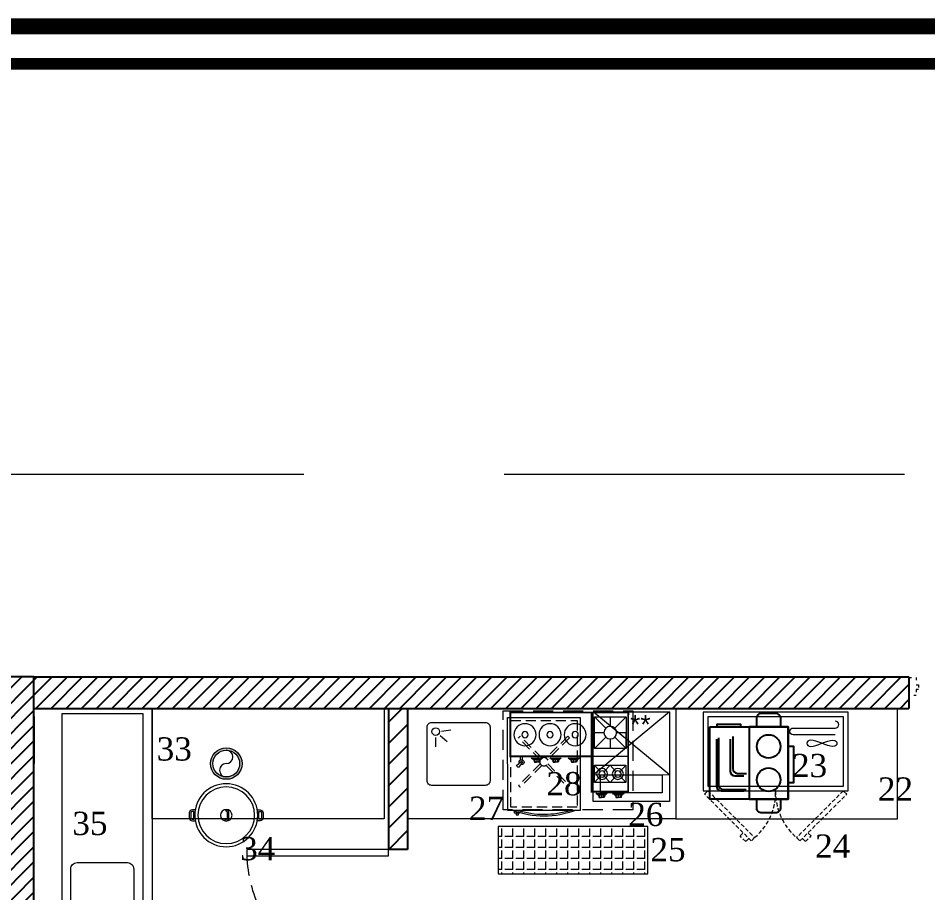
# Model space of a CAD drawing. Header units: millimetres. Extents: x 60271 to 65257, y 2062 to 12046.
# Drawn here: x 60818 to 61395, y 11491 to 12046 of the extents above; entities that cross this region are included whole.
import ezdxf

# ---------------------------------------------------------------- set-up
doc = ezdxf.new("R2010")
doc.units = ezdxf.units.MM
for name, pattern in [('DASHED', [19.05, 12.7, -6.35]), ('DGN Style 1', [9692.577647, 16.127417, -9676.45023]), ('HIDDEN2', [0.1875, 0.125, -0.0625]), ('HIDDENX2', [19.05, 12.7, -6.35])]:
    doc.linetypes.add(name, pattern=pattern)
for name, color, linetype, lineweight in [('312M_Cerceve', 10, 'Continuous', 60), ('312M_Mutfak1', 163, 'Continuous', 18), ('p_mutfak ekipmanları', 167, 'Continuous', 9), ('p_tarama', 251, 'Continuous', 15), ('p_ölçü', 40, 'Continuous', 15), ('S2000-002 Çizgi', 7, 'Continuous', 5), ('t_mutfak ekipmanları', 167, 'Continuous', 18), ('t_tarama', 251, 'Continuous', 5)]:
    doc.layers.add(name, color=color, linetype=linetype, lineweight=lineweight)
for name, color, linetype in [('A-AREA-PATT', 1, 'Continuous'), ('A2-1-00-000 - Level 18', 1, 'Continuous'), ('A2-1-00-000 - Level 9', 1, 'Continuous'), ('COLUMNS', 8, 'Continuous'), ('CONTıNUOUS', 7, 'Continuous'), ('t_yazi', 144, 'Continuous')]:
    doc.layers.add(name, color=color, linetype=linetype)
doc.styles.get("Standard").update_dxf_attribs({"font": 'arial.ttf'})
doc.styles.add('YAZI', font='times.ttf', dxfattribs={"height": 11})
pattern_1 = [(45, (16396.7055, 15200.732), (-4.8083261, 4.8083261), [])]

# ---------------------------------------------------------------- blocks, each defined once
blk = doc.blocks.new('*U4')
at = {"layer": 'A2-1-00-000 - Level 9', "color": 1, "linetype": 'DGN Style 1', "lineweight": 0}
for p, q in [((451.7, -371.7), (451.7, 486.3)), ((-500, -384), (-500, -371.7)), ((-500, -371.7), (-452.7, -371.7)), ((-452.7, -371.7), (-452.7, -418.1)), ((500, -371.7), (451.7, -371.7)), ((451.7, -371.7), (451.7, -418.1)), ((500, -384), (500, -371.7)), ((-452.7, -418.1), (-437.5, -418.1)), ((-437.5, -448.4), (-452.7, -448.4)), ((-452.7, -448.4), (-452.7, -486.3)), ((-437.5, -418.1), (-437.5, -448.4)), ((451.7, -418.1), (437.5, -418.1)), ((437.5, -418.1), (437.5, -448.4)), ((437.5, -448.4), (451.7, -448.4)), ((451.7, -448.4), (451.7, -486.3)), ((-500, -486.3), (-500, -474)), ((-452.7, -486.3), (-500, -486.3)), ((451.7, -486.3), (500, -486.3)), ((500, -486.3), (500, -474))]:
    blk.add_line(p, q, dxfattribs=at)
blk.add_arc((451.7, -418.1), 904.4, 90, 180, dxfattribs=at)
blk = doc.blocks.new('A$C53E03B34')
at = {"layer": 't_mutfak ekipmanları'}
for points in [[(3.74, 16.55), (2, 16.55, -0.414214), (0, 18.55), (0, 21.45, -0.414214), (2, 23.45), (3.74, 23.45)], [(43.14, 16.55), (44.87, 16.55, 0.414214), (46.87, 18.55), (46.87, 21.45, 0.414214), (44.87, 23.45), (43.14, 23.45)]]:
    blk.add_lwpolyline(points, format="xyb", dxfattribs=at)
for points in [[(22.08, 23.4), (24.16, 21.79), (24.16, 18.12), (22.75, 16.4)], [(23.49, 23.65), (25.16, 22.26), (25.16, 17.69), (23.76, 16.35)]]:
    blk.add_lwpolyline(points, dxfattribs=at)
for points in [[(2.83, 17.55), (2, 17.55, -0.414214), (1, 18.55), (1, 21.45, -0.414214), (2, 22.45), (2.83, 22.45)], [(44.05, 17.55), (44.87, 17.55, 0.414214), (45.87, 18.55), (45.87, 21.45, 0.414214), (44.87, 22.45), (44.05, 22.45)]]:
    blk.add_lwpolyline(points, format="xyb", close=True, dxfattribs=at)
for radius in [20, 18, 3.66]:
    blk.add_circle((23.44, 20), radius, dxfattribs=at)
blk = doc.blocks.new('vv4v4v3')
at = {"layer": 't_mutfak ekipmanları', "const_width": 1.2}
for points in [[(866970.8, -65154.69), (866920.58, -65154.7), (866920.58, -65177.91), (866942.92, -65177.91)], [(866970.8, -65154.69), (866970.8, -65229.5), (866942.92, -65229.5), (866942.92, -65177.91), (866947.8, -65177.91)], [(866947.8, -65177.91), (866970.8, -65177.9)]]:
    blk.add_lwpolyline(points, dxfattribs=at)
at = {"layer": 't_mutfak ekipmanları'}
for points in [[(866942.92, -65154.7), (866942.92, -65177.91)], [(866918.37, -65158.92), (866916.85, -65159.24), (866916.85, -65161.1)], [(866917, -65159.67), (866918.35, -65159.43)], [(866926.34, -65156.18), (866926.34, -65176.18), (866937.34, -65176.18), (866937.34, -65156.18), (866926.34, -65156.18), (866926.34, -65166.18), (866926.34, -65166.18)], [(866930.39, -65159.86), (866926.34, -65156.18)], [(866937.34, -65156.18), (866933.26, -65159.9)], [(866967.96, -65156.07), (866947.96, -65156.08), (866947.96, -65176.08), (866967.96, -65176.07), (866967.96, -65156.07), (866960.79, -65163.25)], [(866955.13, -65163.25), (866947.96, -65156.08), (866957.96, -65156.07), (866957.96, -65162.07)], [(866955.13, -65163.25), (866947.96, -65156.08), (866957.96, -65156.07), (866957.96, -65162.07)], [(866916.85, -65160.86), (866916.85, -65160.86)], [(866918.35, -65162.8), (866916.85, -65162.49), (866916.85, -65161.1)], [(866916.85, -65162.03), (866916.85, -65162.03)], [(866917, -65160.86), (866918.36, -65160.86)], [(866917, -65162.06), (866918.35, -65162.28)], [(866930.3, -65162.59), (866926.34, -65166.18), (866930.39, -65169.86)], [(866933.34, -65172.55), (866937.34, -65176.18), (866937.34, -65166.18), (866933.26, -65169.9)], [(866933.34, -65172.55), (866937.34, -65176.18), (866937.34, -65166.18), (866933.26, -65169.9)], [(866937.34, -65166.18), (866933.34, -65162.55)], [(866937.34, -65166.18), (866937.34, -65166.18)], [(866953.96, -65166.08), (866948.96, -65166.08), (866947.96, -65166.08)], [(866957.96, -65170.07), (866957.96, -65176.07), (866967.96, -65176.07), (866967.96, -65166.07), (866961.96, -65166.07)], [(866918.37, -65169.58), (866916.85, -65169.9), (866916.85, -65171.76)], [(866916.85, -65171.52), (866916.85, -65171.52)], [(866918.35, -65173.46), (866916.85, -65173.15), (866916.85, -65171.76)], [(866917, -65170.32), (866918.35, -65170.09)], [(866917, -65171.52), (866918.36, -65171.52)], [(866955.13, -65168.9), (866947.96, -65176.08)], [(866967.96, -65176.07), (866960.79, -65168.9)], [(866916.85, -65172.69), (866916.85, -65172.69)], [(866917, -65172.72), (866918.35, -65172.94)], [(866930.3, -65172.59), (866926.34, -65176.18)], [(866940.78, -65187.18), (866939.25, -65187.5), (866939.26, -65189.35)], [(866939.26, -65189.12), (866939.26, -65189.12)], [(866940.75, -65191.06), (866939.26, -65190.75), (866939.26, -65189.35)], [(866939.4, -65189.11), (866940.77, -65189.11)], [(866939.41, -65187.92), (866940.76, -65187.68)], [(866939.26, -65190.29), (866939.26, -65190.29)], [(866939.41, -65190.31), (866940.76, -65190.54)], [(866940.78, -65198.79), (866939.26, -65199.11), (866939.26, -65200.96)], [(866939.26, -65200.73), (866939.26, -65200.73)], [(866940.76, -65202.67), (866939.26, -65202.36), (866939.26, -65200.96)], [(866939.4, -65200.73), (866940.77, -65200.72)], [(866939.41, -65199.53), (866940.76, -65199.3)], [(866939.26, -65201.9), (866939.26, -65201.9)], [(866939.41, -65201.92), (866940.76, -65202.15)], [(866940.78, -65210.6), (866939.26, -65210.92), (866939.26, -65212.78)], [(866939.26, -65212.54), (866939.26, -65212.54)], [(866939.4, -65212.54), (866940.77, -65212.54)], [(866939.41, -65211.34), (866940.76, -65211.11)], [(866940.76, -65214.48), (866939.26, -65214.17), (866939.26, -65212.78)], [(866939.26, -65213.71), (866939.26, -65213.71)], [(866939.41, -65213.74), (866940.76, -65213.96)], [(866940.68, -65221.69), (866942.92, -65221.7)], [(866940.68, -65222.93), (866942.92, -65222.94)]]:
    blk.add_lwpolyline(points, dxfattribs=at)
for points in [[(866918.79, -65162.42), (866918.78, -65158.23), (866918.36, -65158.67), (866918.37, -65160.41), (866918.35, -65163.14), (866918.79, -65163.59)], [(866919.47, -65163.24), (866919.48, -65157.4), (866918.93, -65157.97), (866918.93, -65163.14), (866918.94, -65163.97), (866919.49, -65164.41)], [(866918.79, -65173.08), (866918.78, -65168.89), (866918.37, -65169.33), (866918.37, -65171.07), (866918.35, -65173.8), (866918.79, -65174.25)], [(866919.47, -65173.9), (866919.48, -65168.06), (866918.94, -65168.63), (866918.93, -65173.8), (866918.94, -65174.63), (866919.49, -65175.07)], [(866941.19, -65190.67), (866941.19, -65186.48), (866940.77, -65186.92), (866940.77, -65188.67), (866940.75, -65191.4), (866941.2, -65191.84)], [(866941.88, -65191.49), (866941.89, -65185.66), (866941.34, -65186.23), (866941.33, -65191.4), (866941.35, -65192.22), (866941.9, -65192.66)], [(866941.19, -65202.28), (866941.19, -65198.09), (866940.77, -65198.53), (866940.77, -65200.28), (866940.75, -65203.01), (866941.2, -65203.45)], [(866941.88, -65203.1), (866941.89, -65197.27), (866941.34, -65197.84), (866941.33, -65203.01), (866941.35, -65203.83), (866941.9, -65204.27)], [(866941.19, -65214.1), (866941.19, -65209.91), (866940.77, -65210.35), (866940.77, -65212.09), (866940.75, -65214.82), (866941.2, -65215.27)], [(866941.88, -65214.92), (866941.89, -65209.08), (866941.34, -65209.65), (866941.33, -65214.82), (866941.35, -65215.65), (866941.9, -65216.09)]]:
    blk.add_lwpolyline(points, close=True, dxfattribs=at)
blk.add_lwpolyline([(866939.71, -65222.55, 0.419508), (866939.05, -65221.88), (866935.87, -65224.25, 0.208017), (866937.22, -65225.6), (866939.72, -65222.55)], format="xyb", dxfattribs=at)
for centre, radius in [((866931.8, -65161.27), 3.5), ((866931.8, -65161.27), 2), ((866957.96, -65166.07), 4), ((866931.8, -65171.27), 3.5), ((866931.8, -65171.27), 2), ((866956.68, -65188.35), 7), ((866956.68, -65188.35), 2), ((866956.68, -65204.27), 7), ((866956.68, -65204.27), 2), ((866956.69, -65220.19), 7), ((866956.69, -65220.19), 2)]:
    blk.add_circle(centre, radius, dxfattribs=at)
for centre, radius, start, end in [((866917.86, -65159.12), 1.02, 187.06887, 212.58767), ((866918.19, -65160.27), 1.33, 153.2245, 206.49577), ((866917.86, -65162.6), 1.02, 147.50376, 173.02257), ((866918.19, -65161.45), 1.33, 153.59567, 206.86693), ((866917.86, -65169.78), 1.02, 187.06887, 212.58767), ((866918.19, -65170.93), 1.33, 153.2245, 206.49577), ((866918.19, -65172.11), 1.33, 153.59567, 206.86693), ((866917.86, -65173.26), 1.02, 147.50376, 173.02257), ((866940.26, -65187.37), 1.02, 187.06887, 212.58767), ((866940.6, -65188.52), 1.33, 153.2245, 206.49577), ((866940.6, -65189.71), 1.33, 153.59567, 206.86693), ((866940.27, -65190.86), 1.02, 147.50376, 173.02257), ((866940.26, -65198.98), 1.02, 187.06887, 212.58767), ((866940.6, -65200.13), 1.33, 153.2245, 206.49577), ((866940.6, -65201.32), 1.33, 153.59567, 206.86693), ((866940.27, -65202.47), 1.02, 147.50376, 173.02257), ((866940.26, -65210.8), 1.02, 187.06887, 212.58767), ((866940.6, -65211.95), 1.33, 153.2245, 206.49577), ((866940.6, -65213.13), 1.33, 153.59567, 206.86693), ((866940.27, -65214.28), 1.02, 147.50376, 173.02257), ((866939.28, -65222.31), 1.55, 249.02917, 198.67298), ((866939.28, -65222.31), 0.549, 293.40313, 155.78691)]:
    blk.add_arc(centre, radius, start, end, dxfattribs=at)
blk = doc.blocks.new('A$C74A21287')
at = {"layer": 'S2000-002 Çizgi'}
for points in [[(0, 3.66), (46, 3.66), (46, 62.66), (0, 62.66)], [(39.17, 2.2), (40.63, 2.2), (40.63, 0.75), (39.17, 0.75)]]:
    blk.add_lwpolyline(points, close=True, dxfattribs=at)
at = {"layer": 'S2000-002 Çizgi', "linetype": 'DASHED', "ltscale": 0.5}
blk.add_lwpolyline([(2, 5.66), (44, 5.66), (44, 60.66), (2, 60.66)], close=True, dxfattribs=at)
for points in [[(6.84, 49.65), (7.88, 50.69)], [(6.84, 49.65), (20.66, 35.82)], [(7.88, 50.69), (21.7, 36.87)], [(24.37, 36.94), (38.12, 50.69)], [(25.41, 35.9), (39.16, 49.65)], [(38.12, 50.69), (39.16, 49.65)], [(20.59, 33.16), (6.84, 19.41)], [(21.63, 32.11), (7.88, 18.37)], [(24.3, 32.19), (38.12, 18.37)], [(25.34, 33.23), (39.16, 19.41)], [(7.88, 18.37), (6.84, 19.41)], [(38.12, 18.37), (39.16, 19.41)]]:
    blk.add_lwpolyline(points, dxfattribs=at)
at = {"layer": 'S2000-002 Çizgi'}
for points in [[(38.21, 3.18), (38.21, 3.66), (41.85, 3.66)], [(41.85, 3.31), (41.85, 2.2), (38.21, 2.2)]]:
    blk.add_lwpolyline(points, dxfattribs=at)
at = {"layer": 'S2000-002 Çizgi', "linetype": 'DASHED', "ltscale": 0.5}
blk.add_circle((23, 34.53), 2.67, dxfattribs=at)
at = {"layer": 'S2000-002 Çizgi'}
for radius, start, end in [(55.88, 249.14315, 290.85685), (54.88, 252.08237, 287.91763)]:
    blk.add_arc((22.9, 55.88), radius, start, end, dxfattribs=at)
blk = doc.blocks.new('2KAPILISISE')
at = {"layer": 't_mutfak ekipmanları'}
for points in [[(739987.48, 4547096.87), (740079.48, 4547096.87), (740079.48, 4547146.87), (739987.48, 4547146.87)], [(739990.48, 4547099.87), (740076.48, 4547099.87), (740076.48, 4547143.87), (739990.48, 4547143.87)], [(740055.84, 4547125.06), (740057.3, 4547125.23), (740059, 4547125.69), (740060.86, 4547126.33), (740062.81, 4547127.06), (740064.76, 4547127.8), (740066.62, 4547128.44), (740068.33, 4547128.89), (740069.78, 4547129.07), (740070.93, 4547128.89), (740071.74, 4547128.44), (740072.23, 4547127.8), (740072.4, 4547127.06), (740072.23, 4547126.33), (740071.74, 4547125.69), (740070.93, 4547125.23), (740069.78, 4547125.06), (740068.33, 4547125.23), (740066.62, 4547125.69), (740064.76, 4547126.33), (740062.81, 4547127.06), (740060.86, 4547127.8), (740059, 4547128.44), (740057.3, 4547128.89), (740055.84, 4547129.07), (740054.7, 4547128.89), (740053.88, 4547128.44), (740053.39, 4547127.8), (740053.23, 4547127.06), (740053.39, 4547126.33), (740053.88, 4547125.69), (740054.7, 4547125.23)]]:
    blk.add_lwpolyline(points, close=True, dxfattribs=at)
for points in [[(740044.66, 4547136.72), (740071.33, 4547136.72, 1), (740071.33, 4547141.06)], [(740071.33, 4547132.37), (740044.66, 4547132.37, -1), (740044.66, 4547136.72)]]:
    blk.add_lwpolyline(points, format="xyb", dxfattribs=at)
at = {"layer": 't_tarama', "linetype": 'HIDDEN2', "ltscale": 20}
for p, q in [((740010.99, 4547068.19), (740012.95, 4547070.15)), ((740014.53, 4547064.65), (740010.99, 4547068.19)), ((740016.49, 4547066.61), (740014.53, 4547064.65)), ((740050.46, 4547066.61), (740052.42, 4547064.65)), ((740052.42, 4547064.65), (740055.96, 4547068.19)), ((740055.96, 4547068.19), (740054, 4547070.15))]:
    blk.add_line(p, q, dxfattribs=at)
for points in [[(740018.05, 4547065.05), (739988.35, 4547094.75), (739990.48, 4547096.87), (740020.17, 4547067.17)], [(740048.9, 4547065.05), (740078.6, 4547094.75), (740076.48, 4547096.87), (740046.78, 4547067.17)]]:
    blk.add_lwpolyline(points, close=True, dxfattribs=at)
for centre, start, end in [((739995.71, 4547095.95), 310.36259, 1.3836), ((740071.24, 4547095.95), 178.6164, 229.63741)]:
    blk.add_arc(centre, 37.78, start, end, dxfattribs=at)
blk = doc.blocks.new('3f23f23f')
at = {"layer": 'CONTıNUOUS'}
for p, q in [((61550.99, 11452.47), (61550.99, 11422.64)), ((61552.33, 11453.28), (61552.33, 11423.44)), ((61559.67, 11452.47), (61559.67, 11432.11)), ((61561.28, 11454.08), (61561.28, 11433.71)), ((61562.67, 11429.11), (61568.36, 11429.11)), ((61564.28, 11430.71), (61569.96, 11430.71)), ((61555.33, 11420.44), (61569.7, 11420.44)), ((61553.99, 11419.64), (61568.36, 11419.64))]:
    blk.add_line(p, q, dxfattribs=at)
for points in [[(61591.5, 11460.2), (61576.6, 11460.2), (61576.6, 11465.89, -0.414214), (61579.6, 11468.89), (61588.5, 11468.89, -0.414214), (61591.5, 11465.89)], [(61588.5, 11405.58), (61579.6, 11405.58, -0.414214), (61576.6, 11408.58), (61576.6, 11414.27), (61591.5, 11414.27), (61591.5, 11408.58, -0.414214)]]:
    blk.add_lwpolyline(points, format="xyb", close=True, dxfattribs=at)
for points in [[(61551.26, 11460.22), (61566.49, 11460.22), (61566.49, 11461.82), (61551.26, 11461.82)], [(61546.78, 11460.2), (61596.47, 11460.2), (61596.47, 11414.27), (61546.78, 11414.27)], [(61596.47, 11460.2), (61571.63, 11460.2), (61571.63, 11414.27), (61596.47, 11414.27)], [(61596.41, 11447.94), (61599.89, 11447.94), (61599.89, 11424.71), (61596.41, 11424.71)]]:
    blk.add_lwpolyline(points, close=True, dxfattribs=at)
for centre in [(61584.05, 11447.79), (61584.05, 11426.68)]:
    blk.add_circle(centre, 7.45, dxfattribs=at)
for centre in [(61562.67, 11432.11), (61564.28, 11433.71), (61553.99, 11422.64), (61555.33, 11423.44)]:
    blk.add_arc(centre, 3, 180, 270, dxfattribs=at)
blk = doc.blocks.new('A$C3C3A6592')
at = {"layer": 'S2000-002 Çizgi'}
for points in [[(0, 57), (48.31, 16.91)], [(0, 16.91), (48.31, 57)], [(0, 16.91), (48.31, 16.91)]]:
    blk.add_lwpolyline(points, dxfattribs=at)
for points in [[(0, 0), (48.31, 0), (48.31, 57), (0, 57)], [(4.59, 5.64), (43.71, 5.64), (43.71, 16.91), (4.59, 16.91)]]:
    blk.add_lwpolyline(points, close=True, dxfattribs=at)
blk.add_text('**', height=12, dxfattribs=at).set_placement((11.89, 43.01))

msp = doc.modelspace()

# ---------------------------------------------------------------- hatches: boundary and pattern name
at = {"layer": 'COLUMNS', "ltscale": 10}
h = msp.add_hatch(dxfattribs=at)
h.set_pattern_fill('ANSI31', color=256, scale=54.4)
h.set_pattern_definition(pattern_1)
h.paths.add_polyline_path([(60745.45, 10907.96), (60745.45, 10877.96), (60828.23, 10877.96), (60828.23, 11617.12), (60828.23, 11618.35), (60828.23, 11627.96), (60798.23, 11627.96), (60798.23, 10907.96)])
h = msp.add_hatch(dxfattribs=at)
h.set_pattern_fill('ANSI31', color=256, scale=54.4)
h.set_pattern_definition(pattern_1)
h.paths.add_polyline_path([(61483.23, 11627.96), (61483.23, 11607.96), (61867.72, 11607.96), (61867.72, 11610.65), (61947.72, 11610.65), (61947.72, 11607.96), (62122.58, 11607.96), (62114.36, 11627.96)])
h.paths.add_polyline_path([(61383.23, 11607.96), (61383.23, 11627.96), (60828.23, 11627.96), (60828.23, 11607.96)])
h = msp.add_hatch(dxfattribs=at)
h.set_pattern_fill('ANSI31', color=256, scale=3)
h.set_pattern_definition([(45, (-289.748, 433.475), (-6.7351921, 6.7351921), [])])
h.paths.add_polyline_path([(61065.23, 11428.5), (61059.23, 11428.5, -0.016681), (61053.23, 11428.29), (61053.23, 11090.65), (61065.23, 11090.65)])
h.paths.add_polyline_path([(61053.23, 11518.5), (61065.23, 11518.5), (61065.23, 11607.96), (61053.23, 11607.96)])
at = {"layer": 't_mutfak ekipmanları'}
h = msp.add_hatch(color=256, dxfattribs=at)
edge = h.paths.add_edge_path()
edge.add_arc((60950.23, 11572.96), 10, 0, 360)
edge = h.paths.add_edge_path(flags=17)
edge.add_arc((60950.23, 11572.96), 8.5, 0, 360)
h = msp.add_hatch(dxfattribs=at)
h.set_pattern_fill('ANGLE', color=256, angle=450.01446)
h.set_pattern_definition([(90.01446, (58109.479, 3423.268), (-6.985, -0.001763), [5.08, -1.905]), (180.01446, (58109.479, 3423.268), (0.001763, -6.985), [5.08, -1.905])])
h.paths.add_polyline_path([(61122.72, 11502.97), (61122.73, 11532.97), (61217.73, 11532.95), (61217.72, 11502.95)])

# ---------------------------------------------------------------- linework, layer by layer
at = {"layer": '312M_Cerceve', "linetype": 'Continuous'}
msp.add_line((63875.37, 12019.23), (60298.25, 12019.23), dxfattribs=at)
at = {"layer": '312M_Cerceve'}
for points, const_width in [([(63897.15, 12041.02), (60276.47, 12041.02), (60276.47, 9151.02), (63897.15, 9151.02)], 10.17), ([(63872.46, 12016.33), (60301.16, 12016.33), (60301.16, 9175.7), (63872.46, 9175.7)], 5.81)]:
    msp.add_lwpolyline(points, close=True, dxfattribs=dict(at, const_width=const_width))
at = {"layer": '312M_Mutfak1'}
for points in [[(61235.43, 11537.96), (61065.23, 11537.96), (61065.23, 11607.96), (61235.43, 11607.96)], [(61235.43, 11537.96), (61376.15, 11537.96), (61376.15, 11607.96), (61235.43, 11607.96)]]:
    msp.add_lwpolyline(points, close=True, dxfattribs=at)
at = {"layer": 'A-AREA-PATT', "ltscale": 3}
msp.add_line((61383.23, 11627.96), (61383.23, 11607.96), dxfattribs=at)
at = {"layer": 'A2-1-00-000 - Level 18'}
for p, q in [((60828.23, 11627.96), (60780.46, 11627.96)), ((60828.23, 10877.96), (60828.23, 11627.96)), ((60828.23, 11627.96), (61383.23, 11627.96)), ((61003.4, 11627.96), (61383.23, 11627.96)), ((60828.23, 11607.96), (61383.23, 11607.96)), ((61053.23, 11607.96), (61053.23, 11518.5)), ((61065.23, 11607.96), (61065.23, 11518.5)), ((61065.23, 11607.96), (61065.23, 11518.5)), ((60828.23, 11602.92), (60828.23, 11572.92)), ((60828.23, 11602.92), (60828.23, 11572.92)), ((61065.23, 11518.5), (61053.23, 11518.5))]:
    msp.add_line(p, q, dxfattribs=at)
at = {"layer": 'p_tarama', "linetype": 'HIDDENX2', "ltscale": 20}
msp.add_lwpolyline([(60745.45, 11756.7), (62559.75, 11756.7), (62559.75, 10680.04), (60745.45, 10680.04)], close=True, dxfattribs=at)
at = {"layer": 'p_tarama', "color": 2, "linetype": 'HIDDENX2'}
msp.add_lwpolyline([(61125.92, 11606.39), (61208.08, 11606.39), (61208.08, 11543.57), (61125.92, 11543.57)], close=True, dxfattribs=at)
at = {"layer": 'p_tarama'}
msp.add_lwpolyline([(60963.23, 11514.5), (61053.23, 11514.5), (61053.23, 11518.5), (60963.23, 11518.5)], close=True, dxfattribs=at)
at = {"layer": 'p_tarama', "linetype": 'HIDDENX2'}
msp.add_arc((61053.15, 11518.29), 90, 182.4169, 273.87301, dxfattribs=at)
at = {"layer": 't_mutfak ekipmanları'}
for p, q in [((61086.82, 11593.61, -88013.33), (61092.68, 11594.45, -88013.33)), ((61082.97, 11589.51, -88013.33), (61082.97, 11583.59, -88013.33)), ((61085.9, 11590.75, -88013.33), (61090.47, 11587, -88013.33))]:
    msp.add_line(p, q, dxfattribs=at)
for points in [[(60828.23, 11377.96), (60828.23, 11607.96), (60903.23, 11607.96), (60903.23, 11377.96)], [(60846.23, 11377.96), (60846.23, 11604.84), (60897.23, 11604.84), (60897.23, 11377.96)], [(61050.46, 11607.96), (61050.46, 11537.96), (60903.23, 11537.96), (60903.23, 11607.96)], [(61122.73, 11532.97), (61122.72, 11502.97), (61217.72, 11502.95), (61217.73, 11532.95)]]:
    msp.add_lwpolyline(points, close=True, dxfattribs=at)
at = {"layer": 't_mutfak ekipmanları', "elevation": -88013.33}
msp.add_lwpolyline([(61114.58, 11559.11), (61080.58, 11559.11, -0.414214), (61077.58, 11562.11), (61077.58, 11596.11, -0.414214), (61080.58, 11599.11), (61114.58, 11599.11, -0.414214), (61117.58, 11596.11), (61117.58, 11562.11, -0.414214)], format="xyb", close=True, dxfattribs=at)
at = {"layer": 't_mutfak ekipmanları'}
msp.add_lwpolyline([(60891.56, 11506.09), (60891.56, 11464.09, -0.414214), (60887.56, 11460.09), (60855.56, 11460.09, -0.414214), (60851.56, 11464.09), (60851.56, 11506.09, -0.414214), (60855.56, 11510.09), (60887.56, 11510.09, -0.414214)], format="xyb", close=True, dxfattribs=at)
for centre, radius in [((61083.11, 11593.23, -88013.33), 2.39), ((60950.23, 11572.96), 10), ((60950.23, 11572.96), 8.5)]:
    msp.add_circle(centre, radius, dxfattribs=at)
for centre, start, end in [((60950.23, 11577.21), 270, 90), ((60950.23, 11568.71), 90, 270)]:
    msp.add_arc(centre, 4.25, start, end, dxfattribs=at)

# ---------------------------------------------------------------- block references
at = {"layer": 'A2-1-00-000 - Level 9', "extrusion": (0, 0, -1), "xscale": -0.1, "yscale": 0.1, "zscale": 0.1, "rotation": 359.9999999733196}
msp.add_blockref('*U4', (-61433.23, 11664.75), dxfattribs=at)
at = {"layer": 'p_mutfak ekipmanları', "xscale": -1}
for name, p, rotation in [('A$C3C3A6592', (61231.35, 11548.81), 0.01445907706941085), ('A$C74A21287', (61174.76, 11539.58), 0.01445907706949079)]:
    msp.add_blockref(name, p, dxfattribs=dict(at, rotation=rotation))
at = {"layer": 'p_mutfak ekipmanları', "color": 2}
msp.add_blockref('2KAPILISISE', (-678734.73, -4535541.18), dxfattribs=at)
at = {"layer": 'p_ölçü'}
msp.add_blockref('3f23f23f', (-289.75, 136.04), dxfattribs=at)
at = {"layer": 't_mutfak ekipmanları', "color": 1, "xscale": -1, "rotation": 270}
msp.add_blockref('vv4v4v3', (126359.92, -855365.4), dxfattribs=at)
at = {"layer": 't_mutfak ekipmanları', "xscale": -1, "rotation": 180}
msp.add_blockref('A$C53E03B34', (60926.79, 11560.15), dxfattribs=at)

# ---------------------------------------------------------------- texts
at = {"layer": 't_yazi', "color": 1, "style": 'YAZI'}
for s, p in [('33', (60906.1, 11574.88)), ('23', (61309.14, 11564.35)), ('28', (61153.37, 11552.78)), ('22', (61363.64, 11549.43)), ('27', (61104.19, 11537.24)), ('26', (61205.27, 11533.33)), ('35', (60852.6, 11527.63)), ('34', (60959.07, 11511.6)), ('25', (61219.33, 11510.95)), ('24', (61323.82, 11513.22))]:
    msp.add_text(s, height=14.764, dxfattribs=at).set_placement(p)

doc.saveas('drawing.dxf')
